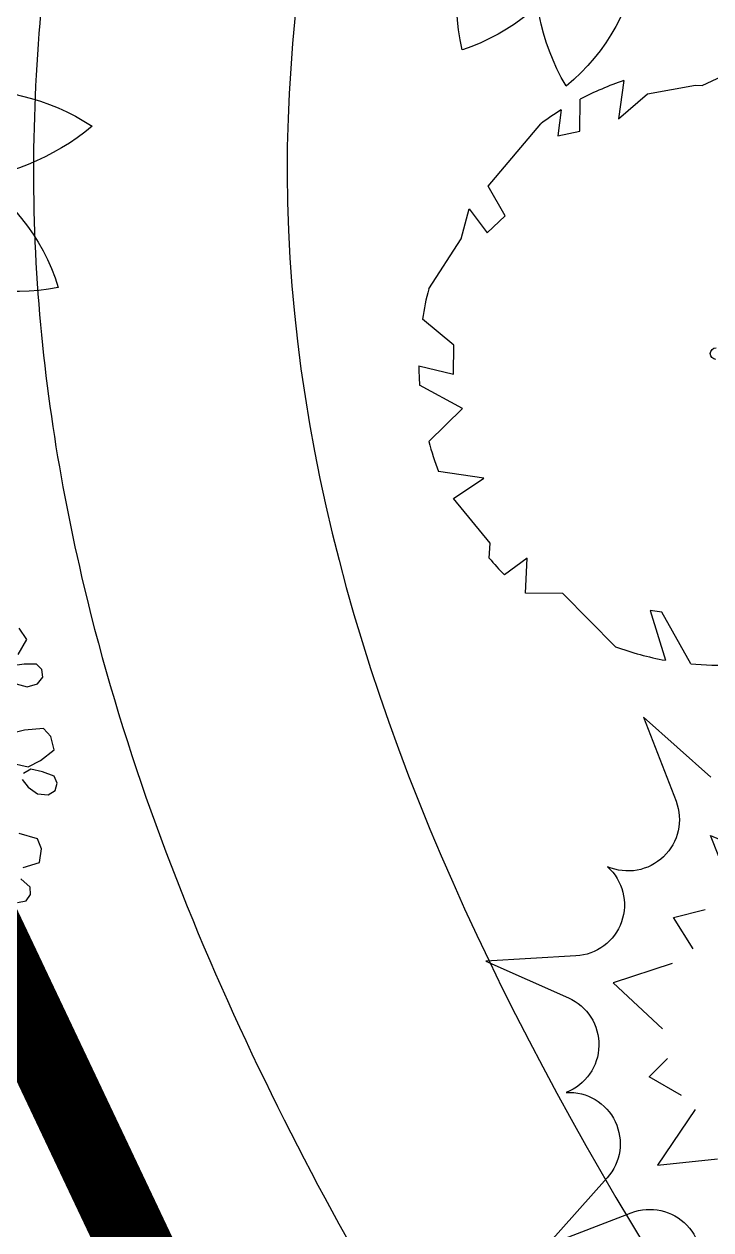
# Model space of a CAD drawing. Extents: x -809667 to 586099, y 3084146 to 3634412.
# Drawn here: x 381288.653 to 381290.277, y 3086160.531 to 3086163.382 of the extents above; entities that cross this region are included whole.
import ezdxf

# ---------------------------------------------------------------- set-up
doc = ezdxf.new("R2010")
doc.units = 0
doc.header["$LTSCALE"] = 0.5
doc.layers.get('0').update_dxf_attribs({"linetype": 'CONTINUOUS'})
for name, color, linetype in [('TREE', 3, 'CONTINUOUS'), ('WIRE-动力', 2, 'CONTINUOUS'), ('文字', 7, 'CONTINUOUS'), ('树', 3, 'CONTINUOUS')]:
    doc.layers.add(name, color=color, linetype=linetype)

# ---------------------------------------------------------------- blocks, each defined once
blk = doc.blocks.new('A$C46A015EA')
at = {"layer": '树', "color": 0, "linetype": 'Continuous'}
for centre, radius, start, end in [((1.328, 4.096), 1.969, 227.5644, 31.3305), ((4.101, 3.626), 1.85, 126.1691, 303.0486), ((2.09, 4.411), 1.899, 199.3601, 10.491), ((4.644, 2.796), 2.077, 109.3184, 262.8778), ((3.546, 0.815), 2.009, 38.8778, 198.6816), ((2.13, 0.326), 2.294, 10.2667, 147.1518)]:
    blk.add_arc(centre, radius, start, end, dxfattribs=at)
blk = doc.blocks.new('A$C4C586FE1')
at = {"layer": 'TREE', "color": 0}
for p, q in [((2410.9, 2296.6), (2336, 2500.2)), ((2434.2, 2275.2), (2410.9, 2296.6)), ((2564.8, 2085.9), (2434.2, 2275.2)), ((2577.2, 1905.4), (2564.8, 2085.9)), ((2688, 2051.3), (2577.2, 1905.4)), ((2666.2, 1735.2), (2771.9, 1843.1)), ((2724.5, 1645.7), (2666.2, 1735.2)), ((2799.1, 1743.9), (2724.5, 1645.7)), ((2787.7, 1243.8), (2821.3, 1628.8)), ((2631.6, 1201.9), (2787.7, 1243.8)), ((2635, 1085.7), (2631.6, 1201.9)), ((2775.3, 1105.3), (2635, 1085.7)), ((2702, 977.7), (2775.3, 1105.3)), ((2642.7, 701.9), (2702, 977.7)), ((2274.5, 500.5), (2371.1, 598.9)), ((2371.1, 598.9), (2562.8, 580.2)), ((2418.9, 412.8), (2274.5, 500.5)), ((513.2, 326.3), (782.8, 401.8)), ((782.8, 401.8), (827.4, 368.4)), ((2129.9, 415.1), (2351.7, 350.2)), ((2132, 192.5), (2129.9, 415.1)), ((827.4, 368.4), (609.7, 253.1)), ((1825.7, 254.4), (1999.5, 124.4)), ((1858.7, 85.1), (1825.7, 254.4)), ((1175.5, 133.3), (821.4, 131.7)), ((1175.5, 133.3), (1301.7, 9.6)), ((1301.7, 9.6), (1413.5, 131.8)), ((1413.5, 131.8), (1432.3, 0)), ((1540.1, 5.2), (1587.1, 58.5)), ((1587.1, 58.5), (1858.7, 85.1))]:
    blk.add_line(p, q, dxfattribs=at)
at = {"layer": 'TREE', "color": 0, "extrusion": (0, 0, -1)}
for major_axis, start_param, end_param in [((839.1, 1143.7), 0.475418, 0.633835), ((1003, 1003), 0.553886, 0.636541), ((1003, 1003), 1.314933, 1.417635), ((839.5, 1143.4), 3.200433, 3.340883), ((1003, 1003), 1.573401, 1.638153), ((839.3, 1143.5), 2.942836, 3.115157), ((1003, 1003), 1.829101, 1.934165), ((1003, 1003), 2.270337, 2.346427)]:
    blk.add_ellipse((1418.5, 1418.4), major_axis=major_axis, ratio=1, start_param=start_param, end_param=end_param, dxfattribs=at)
at = {"layer": 'TREE', "color": 0, "linetype": 'Continuous'}
blk.add_ellipse((1466.4, 1447.2), major_axis=(19.2, 19.2), ratio=1, start_param=3.155003, end_param=6.296595, dxfattribs=at)
blk = doc.blocks.new('紫薇')
at = {"color": 0}
for p, q in [((-502.4, 41.7), (-496.5, 62.5)), ((-481.8, 23.5), (-502.4, 41.7)), ((-504.4, -0.4), (-485.8, 5.5)), ((-485.8, 5.5), (-466.8, 9.1)), ((-509.7, -11.2), (-504.4, -0.4)), ((-507.5, -23.1), (-509.7, -11.2)), ((-496.2, -30.8), (-507.5, -23.1)), ((-479.2, -30.1), (-496.2, -30.8)), ((-463.9, -19.9), (-479.2, -30.1)), ((-482.8, -101.7), (-453, -94.6)), ((-453, -94.6), (-431.5, -92.7)), ((-490, -117.5), (-482.8, -101.7)), ((-488.1, -139.1), (-490, -117.5)), ((-462.2, -148.6), (-488.1, -139.1)), ((-440.2, -152.1), (-462.2, -148.6)), ((-419.7, -139.3), (-440.2, -152.1)), ((-474.7, -179.1), (-459.5, -166.8)), ((-459.5, -166.8), (-443.1, -156.6)), ((-443.1, -156.6), (-429.8, -159.8)), ((-424.7, -168), (-429.9, -182.6)), ((-475.8, -191.1), (-474.7, -179.1)), ((-469.4, -201.4), (-475.8, -191.1)), ((-429.9, -182.6), (-440.4, -197.6)), ((-456.1, -204.5), (-469.4, -201.4)), ((-440.4, -197.6), (-456.1, -204.5)), ((-417.9, -265.7), (-392.8, -248.4)), ((-419, -283.1), (-417.9, -265.7)), ((-409.4, -302.5), (-419, -283.1)), ((-381.8, -302.1), (-409.4, -302.5)), ((-382.4, -334.9), (-372.7, -318)), ((-379.1, -346.5), (-382.4, -334.9)), ((-369.5, -353.8), (-379.1, -346.5)), ((-355.9, -351.9), (-369.5, -353.8))]:
    blk.add_line(p, q, dxfattribs=at)
blk = doc.blocks.new('红枫')
at = {"color": 0}
blk.add_lwpolyline([(-1420.3, -172), (-1845.2, -69.3), (-1420.3, 33.6, 0.665495), (-1347.6, 487.2, 0.665495), (-1078.4, 859.3), (-1306.1, 1232.5), (-933, 1004.7, 0.665495), (-560.8, 1274, 0.665495), (-107.3, 1346.8), (-4.4, 1771.7), (98.3, 1346.8, 0.665495), (551.8, 1274, 0.665495)], format="xyb", dxfattribs=at)
blk.add_lwpolyline([(-1420.3, -172), (-1845.2, -69.3), (-1420.3, 33.6, 0.665495), (-1347.6, 487.2, 0.665495), (-1078.4, 859.3), (-1306.1, 1232.5), (-933, 1004.7, 0.665495), (-560.8, 1274, 0.665495), (-107.3, 1346.8), (-4.4, 1771.7), (98.3, 1346.8, 0.665495), (551.8, 1274, 0.665495)], format="xyb", dxfattribs=at)
for points in [[(-137.2, 807.8), (-20.4, 1111.2), (119.8, 854.5)], [(-230.6, 823.4), (-394.1, 901.2), (-417.4, 776.7)], [(-783.4, 496.6), (-869, 784.5), (-549.8, 714.5)], [(-783.4, 372.2), (-962.4, 364.4), (-907.9, 216.6)], [(-884.6, 61), (-1188.2, -9), (-931.3, -172.4)]]:
    blk.add_lwpolyline(points, dxfattribs=at)
blk = doc.blocks.new('23424')
at = {"layer": '文字', "color": 8, "linetype": 'Continuous'}
for points, knots in [([(382035.381, 3087700.2243), (382035.585, 3087698.2818), (382035.941, 3087694.892), (382042.8408, 3087693.3269), (382041.4026, 3087683.282), (382047.9991, 3087682.5621), (382051.1718, 3087682.2159), (382051.1718, 3087682.2159), (382051.1718, 3087682.2159), (382051.1718, 3087682.2159), (382051.8435, 3087682.1426), (382052.5151, 3087682.0693), (382053.1868, 3087681.996)], [0, 0, 0, 0, 5.241042, 9.145642, 17.995634, 26.196498, 26.196498, 26.196498, 26.196498, 26.196498, 26.196498, 27.932578, 27.932578, 27.932578, 27.932578]), ([(382033.1769, 3087699.2485), (382034.478, 3087697.7917), (382036.7482, 3087695.2495), (382033.2688, 3087689.0891), (382041.6725, 3087683.4015), (382037.7711, 3087678.0338), (382035.8946, 3087675.4521), (382035.8946, 3087675.4521), (382035.8946, 3087675.4521), (382035.8946, 3087675.4521), (382035.2375, 3087674.548), (382034.5803, 3087673.6438), (382033.9232, 3087672.7397)], [0, 0, 0, 0, 5.241042, 9.145642, 17.995634, 26.196498, 26.196498, 26.196498, 26.196498, 26.196498, 26.196498, 29.068606, 29.068606, 29.068606, 29.068606]), ([(382032.7294, 3087698.8489), (382032.9305, 3087698.6237), (382033.1297, 3087698.4006), (382033.7072, 3087697.7357), (382034.065, 3087697.2979), (382034.5813, 3087696.5364), (382034.7666, 3087696.2106), (382035.0371, 3087695.5662), (382035.121, 3087695.2492), (382035.161, 3087694.7439), (382035.1544, 3087694.556), (382035.1004, 3087694.1447), (382035.0536, 3087693.9258), (382034.8776, 3087693.2479), (382034.7116, 3087692.7632), (382034.4891, 3087691.9499), (382034.4154, 3087691.6358), (382034.3379, 3087691.0533), (382034.3251, 3087690.7856), (382034.3541, 3087690.2643), (382034.3936, 3087690.0091), (382034.6252, 3087689.0392), (382034.9605, 3087688.3736), (382035.7527, 3087687.1103), (382036.2123, 3087686.5103), (382037.0975, 3087685.3444), (382037.5229, 3087684.7783), (382038.0501, 3087683.9066), (382038.2129, 3087683.5891), (382038.4632, 3087682.9314), (382038.534, 3087682.5975), (382038.5695, 3087681.9003), (382038.5344, 3087681.541), (382038.293, 3087680.4542), (382037.9561, 3087679.692), (382037.0546, 3087678.117), (382036.4923, 3087677.305), (382035.7381, 3087676.2573), (382035.574, 3087676.0315), (382035.4093, 3087675.8049), (382035.4069, 3087675.8016), (382035.4044, 3087675.7982), (382035.402, 3087675.7949), (382034.8103, 3087674.9807), (382034.2185, 3087674.1666), (382033.6268, 3087673.3525)], [0, 0, 0, 0, 0.809904, 0.809904, 2.429711, 2.429711, 3.66837, 3.66837, 4.926642, 4.926642, 5.673722, 5.673722, 6.420801, 6.420801, 7.887995, 7.887995, 8.767827, 8.767827, 9.468061, 9.468061, 10.168296, 10.168296, 12.19742, 12.19742, 14.226544, 14.226544, 16.255668, 16.255668, 17.461197, 17.461197, 18.836307, 18.836307, 20.211417, 20.211417, 22.844117, 22.844117, 25.476818, 25.476818, 26.19649, 26.19649, 26.19649, 26.207121, 26.207121, 26.207121, 28.79312, 28.79312, 28.79312, 28.79312])]:
    blk.add_open_spline(points, degree=3, knots=knots, dxfattribs=at)
for name, p, xscale, yscale, zscale, rotation in [('A$C46A015EA', (382035.606, 3087692.5271), -0.2560000000000002, 0.2560000000000001, 0.2560000000000001, 139.7590933901361), ('A$C46A015EA', (382033.7369, 3087691.7173), -0.2560000000000002, 0.2560000000000001, 0.2560000000000001, 139.7590933901361), ('A$C4C586FE1', (382035.9532, 3087689.2803), -0.0004999999999999999, 0.0004999999999999999, 0.0005, 314.9561458719995), ('紫薇', (382033.6318, 3087689.3412), -0.00148055020779717, 0.00148055020779717, 0.00148055020779717, 18.3940818516088), ('红枫', (382036.2598, 3087688.6919), -0.0004876369982957843, 0.000487636998295784, 0.04876370063039211, 124.6526560546043)]:
    blk.add_blockref(name, p, dxfattribs=dict(at, xscale=xscale, yscale=yscale, zscale=zscale, rotation=rotation))

msp = doc.modelspace()

# ---------------------------------------------------------------- linework, layer by layer
at = {"layer": 'WIRE-动力', "linetype": 'Continuous', "const_width": 0.175}
msp.add_lwpolyline([(381284.3519, 3086179.7076), (381280.6519, 3086177.9565), (381292.403, 3086153.1271)], dxfattribs=at)

# ---------------------------------------------------------------- block references
at = {"layer": '文字', "color": 8, "linetype": 'Continuous'}
msp.add_blockref('23424', (-745.6581, -1527.7076), dxfattribs=at)

doc.saveas('drawing.dxf')
